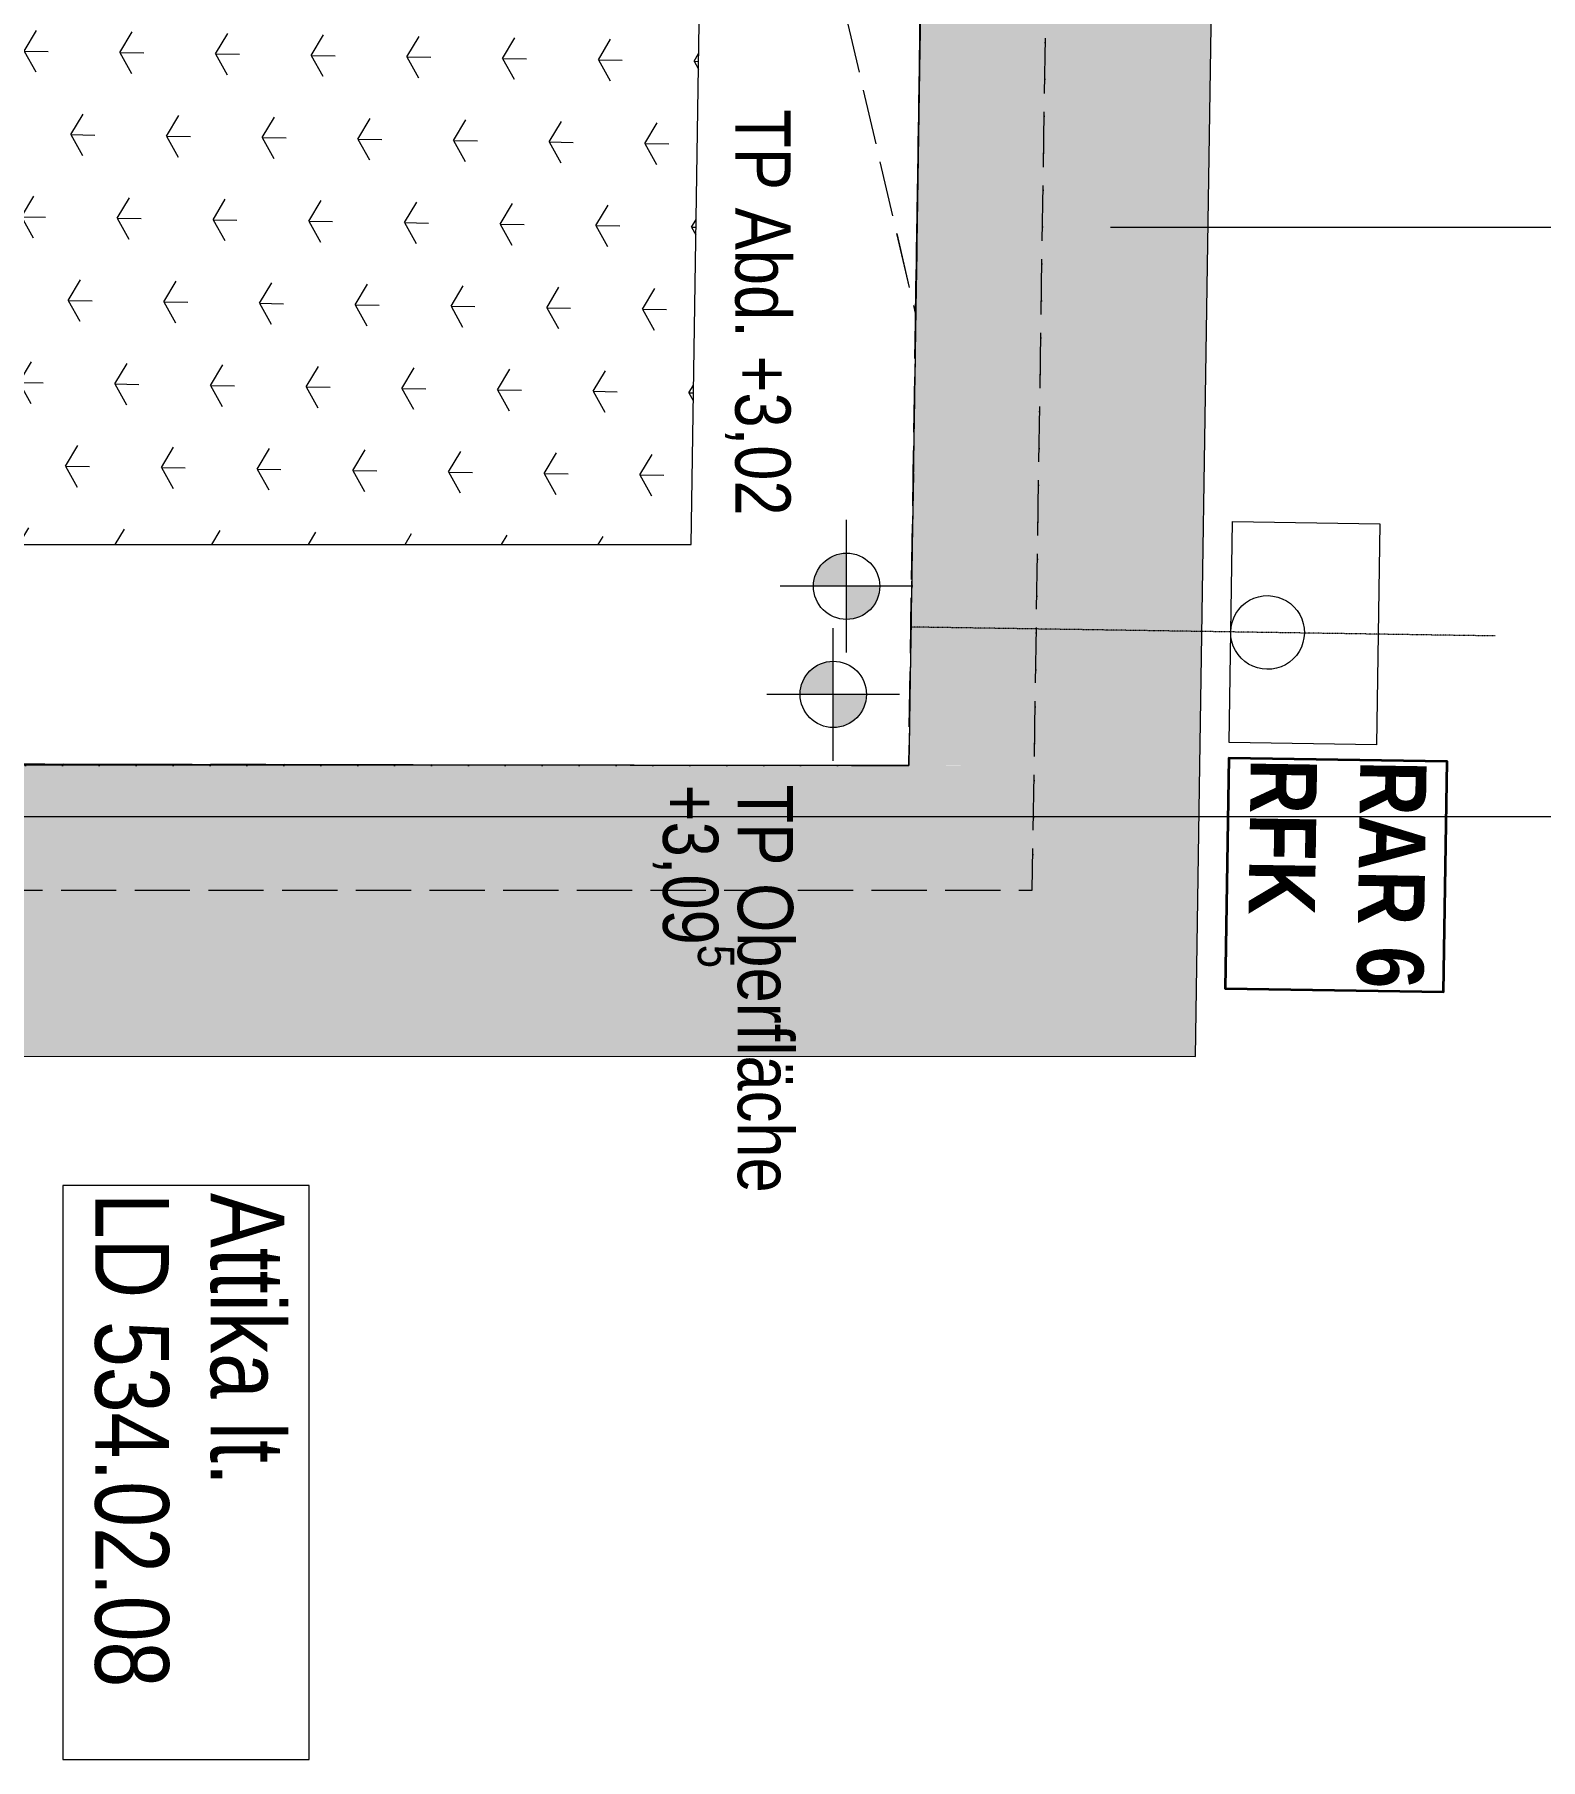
# Model space of a CAD drawing. Header units: metres. Extents: x -16782 to 57285, y -22997 to 18599.
# Drawn here: x 5281 to 7325, y -13122 to -10781 of the extents above; entities that cross this region are included whole.
import ezdxf
from ezdxf.enums import TextEntityAlignment as Align

# ---------------------------------------------------------------- set-up
doc = ezdxf.new("R2010")
doc.units = ezdxf.units.M
doc.header["$MEASUREMENT"] = 0
for name, pattern in [('Achse', [0.2, 0.1, -0.05, 0, -0.05]), ('Punktlinie weit', [0.05, 0, -0.05]), ('Strichlinie eng', [0.1, 0.075, -0.025])]:
    doc.linetypes.add(name, pattern=pattern)
for name, color, linetype in [('11__100 Achsraster', 7, 'Continuous'), ('140 Bruestung Attika', 7, 'Continuous'), ('210 Balkonplatte', 7, 'Continuous'), ('210 Decke', 7, 'Continuous'), ('212 Gefälle 2D', 7, 'Continuous'), ('221 Gefälledämmung 3D', 7, 'Continuous'), ('222 Bodenaufbau Erde Dach', 7, 'Continuous'), ('710 Gully RAR', 7, 'Continuous'), ('710 Kanal RW', 7, 'Continuous'), ('810 Raumstempel', 7, 'Continuous'), ('916 Kote PP', 7, 'Continuous'), ('936 Beschriftung PP', 7, 'Continuous'), ('937 Beschriftung Detail', 7, 'Continuous')]:
    doc.layers.add(name, color=color, linetype=linetype)
doc.styles.add('ERSTELLTER_STIL_1', font='ARIALN.TTF')
doc.styles.add('ERSTELLTER_STIL_3', font='ARIALNB.TTF')
doc.styles.add('ERSTELLTER_STIL_4', font='arialbd.ttf')
doc.styles.add('ERSTELLTER_STIL_9', font='arial.ttf', dxfattribs={"width": 0.8})
doc.linetypes.add('Grenze Bezirk', pattern='A,0,[2,22HAUS116_408 STG1 _ 1.Stock_IndexB_2026-08-161.Shx,S=0.001587,R=0,X=0,Y=0],-0.25,0', length=0.25)

# ---------------------------------------------------------------- blocks, each defined once
blk = doc.blocks.new('Ext. begrüntes Dach_015_4_1', base_point=(1.5458, 2.1772))
at = {"layer": '810 Raumstempel', "color": 7, "linetype": 'Punktlinie weit', "lineweight": 13, "flags": 128}
blk.add_lwpolyline([(2.5555, 5.3063), (-0.0043, 5.3455), (-0.0871, 0), (2.4739, 0)], close=True, dxfattribs=at)
at = {"layer": '810 Raumstempel', "color": 7, "lineweight": 13}
for tag, height, style, p in [('DUMMY_891', 0.1, 'ERSTELLTER_STIL_1', (1.2776, 3.6645)), ('ROOM_NAME', 0.125, 'ERSTELLTER_STIL_3', (1.4835, 3.6275)), ('DUMMY_890', 0.125, 'ERSTELLTER_STIL_3', (1.4835, 2.2653))]:
    blk.add_attdef(tag, text='', height=height, rotation=270, dxfattribs=dict(at, style=style)).set_placement(p, align=Align.TOP_LEFT)
blk = doc.blocks.new('Wand_34_1', base_point=(2.6414, -0.17))
at = {"layer": '140 Bruestung Attika', "linetype": 'Continuous', "lineweight": 13, "true_color": 0xebebeb}
blk.add_hatch(color=7, dxfattribs=at).paths.add_polyline_path([(2.8691, -0.0001), (2.9505, 5.3003), (2.5555, 5.3063), (2.474, 0)])
at = {"layer": '140 Bruestung Attika', "color": 7, "linetype": 'Continuous', "lineweight": 13, "flags": 128}
for points in [[(2.8691, -0.0001), (2.9565, 5.6952)], [(2.5555, 5.3063), (2.474, 0)]]:
    blk.add_lwpolyline(points, dxfattribs=at)
blk = doc.blocks.new('Dachfläche_14_1', base_point=(-0.0593, 1.7915))
at = {"layer": '222 Bodenaufbau Erde Dach', "color": 255, "linetype": 'Strichlinie eng', "lineweight": 13, "flags": 128}
blk.add_lwpolyline([(-0.0593, 1.7915), (-0.0867, 0.0048), (2.474, 0), (2.5547, 5.2814), (-0.0052, 5.3206)], close=True, dxfattribs=at)
blk = doc.blocks.new('Dachfläche_29_1', base_point=(-0.0052, 5.3206))
at = {"layer": '221 Gefälledämmung 3D', "color": 32, "linetype": 'Strichlinie eng', "lineweight": 5, "true_color": 0xdd6f00, "flags": 128}
blk.add_lwpolyline([(-0.0052, 5.3206), (-0.0867, 0.004), (2.4746, 0), (2.5553, 5.2812), (1.4376, 5.2984), (1.4376, 5.2985)], close=True, dxfattribs=at)
blk = doc.blocks.new('Dachfläche_30_1', base_point=(-0.1022, 5.517))
at = {"layer": '210 Decke', "color": 182, "linetype": 'Strichlinie eng', "lineweight": 5, "true_color": 0x4b06db, "flags": 128}
blk.add_lwpolyline([(-0.1022, 5.517), (-0.1894, -0.1695), (2.6417, -0.1695), (2.7281, 5.4737)], close=True, dxfattribs=at)
blk = doc.blocks.new('Fallrohr Komplex 27_6')
at = {"layer": '710 Kanal RW', "color": 5, "linetype": 'Continuous', "lineweight": 5, "flags": 128}
blk.add_lwpolyline([(-0.15, -0.2), (0.15, -0.2), (0.15, 0), (-0.15, 0)], close=True, dxfattribs=at)
blk.add_lwpolyline([(0.05, -0.05, 1), (-0.05, -0.05, 1)], format="xyb", close=True, dxfattribs=at)
blk.add_lwpolyline([(0.05, -0.05, 1), (-0.05, -0.05, 1)], format="xyb", close=True, dxfattribs=at)
blk = doc.blocks.new('Etikett_48_1', base_point=(2.9084, 0.0098))
at = {"layer": '710 Gully RAR', "color": 5, "linetype": 'Continuous', "lineweight": 35, "flags": 128}
blk.add_lwpolyline([(3.0566, 0.0075), (2.9084, 0.0098), (2.9036, -0.3026), (3.0518, -0.3049), (3.2, -0.3072), (3.2048, 0.0053)], close=True, dxfattribs=at)
at = {"layer": '710 Gully RAR', "color": 5, "lineweight": 35, "char_height": 0.09, "attachment_point": 1, "rotation": 269.1212, "style": 'ERSTELLTER_STIL_3'}
for s, insert in [('\\A1;{\\pql;\\pt0,61;\\fArial Narrow|b1|i0|c0|p0;\\W1.000000;RFK\\fArial Narrow|b1|i0|c0|p0;\\W1.000000;\\A1{\\H.66x;\\S^  ;}\\fArial Narrow|b1|i0|c0|p0;\\W1.000000;\\fArial Narrow|b1|i0|c0|p0;\\W1.000000;\\A1{\\H.66x;\\S^  ;}\\fArial Narrow|b1|i0|c0|p0;\\W1.000000;\\fArial Narrow|b1|i0|c0|p0;\\W1.000000;\\fArial Narrow|b1|i0|c0|p0;\\W1.000000;\\fArial Narrow|b1|i0|c0|p0;\\W1.000000;\\fArial Narrow|b1|i0|c0|p0;\\W1.000000;\\fArial Narrow|b1|i0|c0|p0;\\W1.000000;\\fArial Narrow|b1|i0|c0|p0;\\W1.000000;\\A1{\\H.66x;\\S^  ;}\\fArial Narrow|b1|i0|c0|p0;\\W1.000000;\\fArial Narrow|b1|i0|c0|p0;\\W1.000000;\\A1{\\H.66x;\\S^  ;}\\fArial Narrow|b1|i0|c0|p0;\\W1.000000;\\fArial Narrow|b1|i0|c0|p0;\\W1.000000;\\fArial Narrow|b1|i0|c0|p0;\\W1.000000;\\fArial Narrow|b1|i0|c0|p0;\\W1.000000;\\fArial Narrow|b1|i0|c0|p0;\\W1.000000;\\fArial Narrow|b1|i0|c0|p0;\\W1.000000;\\fArial Narrow|b1|i0|c0|p0;\\W1.000000;\\A1{\\H.66x;\\S^  ;}\\fArial Narrow|b1|i0|c0|p0;\\W1.000000;\\fArial Narrow|b1|i0|c0|p0;\\W1.000000;\\A1{\\H.66x;\\S^  ;}\\fArial Narrow|b1|i0|c0|p0;\\W1.000000;\\fArial Narrow|b1|i0|c0|p0;\\W1.000000;\\fArial Narrow|b1|i0|c0|p0;\\W1.000000;\\fArial Narrow|b1|i0|c0|p0;\\W1.000000;\\fArial Narrow|b1|i0|c0|p0;\\W1.000000;\\fArial Narrow|b1|i0|c0|p0;\\W1.000000;\\fArial Narrow|b1|i0|c0|p0;\\W1.000000;\\A1{\\H.66x;\\S^  ;}\\fArial Narrow|b1|i0|c0|p0;\\W1.000000;\\fArial Narrow|b1|i0|c0|p0;\\W1.000000;\\A1{\\H.66x;\\S^  ;}\\fArial Narrow|b1|i0|c0|p0;\\W1.000000;\\fArial Narrow|b1|i0|c0|p0;\\W1.000000;\\fArial Narrow|b1|i0|c0|p0;\\W1.000000;\\fArial Narrow|b1|i0|c0|p0;\\W1.000000;\\fArial Narrow|b1|i0|c0|p0;\\W1.000000;\\fArial Narrow|b1|i0|c0|p0;\\W1.000000;\\fArial Narrow|b1|i0|c0|p0;\\W1.000000;\\A1{\\H.66x;\\S^  ;}\\fArial Narrow|b1|i0|c0|p0;\\W1.000000;\\fArial Narrow|b1|i0|c0|p0;\\W1.000000;\\A1{\\H.66x;\\S^  ;}\\fArial Narrow|b1|i0|c0|p0;\\W1.000000;\\fArial Narrow|b1|i0|c0|p0;\\W1.000000;\\fArial Narrow|b1|i0|c0|p0;\\W1.000000;\\fArial Narrow|b1|i0|c0|p0;\\W1.000000;\\fArial Narrow|b1|i0|c0|p0;\\W1.000000;\\fArial Narrow|b1|i0|c0|p0;\\W1.000000;\\fArial Narrow|b1|i0|c0|p0;\\W1.000000;\\A1{\\H.66x;\\S^  ;}\\fArial Narrow|b1|i0|c0|p0;\\W1.000000;}', (3.0284, 0.008)), ('\\A1;{\\pql;\\pt0,61;\\fArial Narrow|b1|i0|c0|p0;\\W1.000000;RAR 6\\fArial Narrow|b1|i0|c0|p0;\\W1.000000;\\A1{\\H.66x;\\S^  ;}\\fArial Narrow|b1|i0|c0|p0;\\W1.000000;\\fArial Narrow|b1|i0|c0|p0;\\W1.000000;\\A1{\\H.66x;\\S^  ;}\\fArial Narrow|b1|i0|c0|p0;\\W1.000000;\\fArial Narrow|b1|i0|c0|p0;\\W1.000000;\\fArial Narrow|b1|i0|c0|p0;\\W1.000000;\\fArial Narrow|b1|i0|c0|p0;\\W1.000000;\\fArial Narrow|b1|i0|c0|p0;\\W1.000000;\\fArial Narrow|b1|i0|c0|p0;\\W1.000000;\\fArial Narrow|b1|i0|c0|p0;\\W1.000000;\\A1{\\H.66x;\\S^  ;}\\fArial Narrow|b1|i0|c0|p0;\\W1.000000;\\fArial Narrow|b1|i0|c0|p0;\\W1.000000;\\A1{\\H.66x;\\S^  ;}\\fArial Narrow|b1|i0|c0|p0;\\W1.000000;\\fArial Narrow|b1|i0|c0|p0;\\W1.000000;\\fArial Narrow|b1|i0|c0|p0;\\W1.000000;\\fArial Narrow|b1|i0|c0|p0;\\W1.000000;\\fArial Narrow|b1|i0|c0|p0;\\W1.000000;\\fArial Narrow|b1|i0|c0|p0;\\W1.000000;\\fArial Narrow|b1|i0|c0|p0;\\W1.000000;\\A1{\\H.66x;\\S^  ;}\\fArial Narrow|b1|i0|c0|p0;\\W1.000000;\\fArial Narrow|b1|i0|c0|p0;\\W1.000000;\\A1{\\H.66x;\\S^  ;}\\fArial Narrow|b1|i0|c0|p0;\\W1.000000;\\fArial Narrow|b1|i0|c0|p0;\\W1.000000;\\fArial Narrow|b1|i0|c0|p0;\\W1.000000;\\fArial Narrow|b1|i0|c0|p0;\\W1.000000;\\fArial Narrow|b1|i0|c0|p0;\\W1.000000;\\fArial Narrow|b1|i0|c0|p0;\\W1.000000;\\fArial Narrow|b1|i0|c0|p0;\\W1.000000;\\A1{\\H.66x;\\S^  ;}\\fArial Narrow|b1|i0|c0|p0;\\W1.000000;\\fArial Narrow|b1|i0|c0|p0;\\W1.000000;\\A1{\\H.66x;\\S^  ;}\\fArial Narrow|b1|i0|c0|p0;\\W1.000000;\\fArial Narrow|b1|i0|c0|p0;\\W1.000000;\\fArial Narrow|b1|i0|c0|p0;\\W1.000000;\\fArial Narrow|b1|i0|c0|p0;\\W1.000000;\\fArial Narrow|b1|i0|c0|p0;\\W1.000000;\\fArial Narrow|b1|i0|c0|p0;\\W1.000000;\\fArial Narrow|b1|i0|c0|p0;\\W1.000000;\\A1{\\H.66x;\\S^  ;}\\fArial Narrow|b1|i0|c0|p0;\\W1.000000;\\fArial Narrow|b1|i0|c0|p0;\\W1.000000;\\A1{\\H.66x;\\S^  ;}\\fArial Narrow|b1|i0|c0|p0;\\W1.000000;\\fArial Narrow|b1|i0|c0|p0;\\W1.000000;\\fArial Narrow|b1|i0|c0|p0;\\W1.000000;\\fArial Narrow|b1|i0|c0|p0;\\W1.000000;\\fArial Narrow|b1|i0|c0|p0;\\W1.000000;\\fArial Narrow|b1|i0|c0|p0;\\W1.000000;\\fArial Narrow|b1|i0|c0|p0;\\W1.000000;\\A1{\\H.66x;\\S^  ;}\\fArial Narrow|b1|i0|c0|p0;\\W1.000000;}', (3.177, 0.0057))]:
    blk.add_mtext(s, dxfattribs=dict(at, insert=insert))
at = {"layer": '710 Gully RAR', "color": 5, "lineweight": 35, "style": 'ERSTELLTER_STIL_3'}
for tag, p in [('DUMMY_125', (3.0566, 0.0075)), ('DUMMY_124', (3.2048, 0.0053))]:
    blk.add_attdef(tag, text='', height=0.09, rotation=269.1212, dxfattribs=at).set_placement(p, align=Align.TOP_LEFT)
blk = doc.blocks.new('Decke_36_1', base_point=(-0.1022, 5.517))
at = {"layer": '210 Balkonplatte', "color": 139, "linetype": 'Punktlinie weit', "lineweight": 13, "true_color": 0x2c655e, "flags": 128}
blk.add_lwpolyline([(-0.1022, 5.517), (-0.1894, -0.1695), (2.6417, -0.1695), (2.7281, 5.4737)], close=True, dxfattribs=at)
blk = doc.blocks.new('Wand_249_1', base_point=(-0.0894, -0.1695))
at = {"layer": '140 Bruestung Attika', "linetype": 'Continuous', "lineweight": 13, "true_color": 0xebebeb}
for points in [[(2.474, 0), (-0.0868, 0.0005), (-0.0928, -0.3945), (2.468, -0.395)], [(2.474, 0), (2.468, -0.395), (2.863, -0.3951)], [(2.8691, -0.0001), (2.474, 0), (2.863, -0.3951)]]:
    blk.add_hatch(color=7, dxfattribs=at).paths.add_polyline_path(points)
at = {"layer": '140 Bruestung Attika', "color": 7, "linetype": 'Continuous', "lineweight": 13, "flags": 128}
for points in [[(-0.0868, 0.0005), (-0.0928, -0.3945)], [(2.474, 0), (-0.0868, 0.0005)], [(2.863, -0.3951), (2.8691, -0.0001)], [(-0.0928, -0.3945), (2.863, -0.3951)]]:
    blk.add_lwpolyline(points, dxfattribs=at)
blk = doc.blocks.new('Dachfläche_41_1', base_point=(1.3907, 5.2992))
at = {"layer": '221 Gefälledämmung 3D', "color": 32, "linetype": 'Strichlinie eng', "lineweight": 5, "true_color": 0xdd6f00, "flags": 128}
blk.add_lwpolyline([(1.3907, 5.2992), (2.4834, 0.611), (2.5553, 5.2813)], close=True, dxfattribs=at)
blk = doc.blocks.new('Dachfläche_42_1', base_point=(1.3909, 5.2992))
at = {"layer": '222 Bodenaufbau Erde Dach', "color": 155, "linetype": 'Strichlinie eng', "lineweight": 5, "true_color": 0x416cbe, "flags": 128}
blk.add_lwpolyline([(1.3909, 5.2992), (2.4834, 0.6115), (2.5553, 5.2813)], close=True, dxfattribs=at)
blk = doc.blocks.new('Standard-Rastermarker_13')
at = {"layer": '11__100 Achsraster', "color": 8, "linetype": 'Grenze Bezirk', "lineweight": 5}
blk.add_line((1.0116, 0), (24.0368, 0), dxfattribs=at)
at = {"layer": '11__100 Achsraster', "color": 8, "lineweight": 5, "style": 'ERSTELLTER_STIL_4'}
blk.add_attdef('AC_MarkerText_1', text='', height=0.2, rotation=270, dxfattribs=at).set_placement((-0.1043, -0.0457), align=Align.TOP_CENTER)
blk = doc.blocks.new('Standard-Rastermarker_25')
at = {"layer": '11__100 Achsraster', "color": 8, "linetype": 'Grenze Bezirk', "lineweight": 5}
blk.add_line((1.0116, 0), (0, 0), dxfattribs=at)
at = {"layer": '11__100 Achsraster', "color": 8, "lineweight": 5, "style": 'ERSTELLTER_STIL_4'}
blk.add_attdef('AC_MarkerText_1', text='', height=0.2, rotation=270, dxfattribs=at).set_placement((30.2941, -0.0457), align=Align.TOP_CENTER)
blk = doc.blocks.new('Höhenbemaßung_50_1', base_point=(2.3896, 0.2432))
at = {"layer": '212 Gefälle 2D', "linetype": 'Continuous', "lineweight": 5, "true_color": 0xdd6f00}
for points in [[(2.3896, 0.2432), (2.3896, 0.2882), (2.3724, 0.2848), (2.3578, 0.2751), (2.348, 0.2605), (2.3446, 0.2432)], [(2.3896, 0.2432), (2.3896, 0.1982), (2.4068, 0.2017), (2.4214, 0.2114), (2.4312, 0.226), (2.4346, 0.2432)]]:
    blk.add_hatch(color=32, dxfattribs=at).paths.add_polyline_path(points)
at = {"layer": '212 Gefälle 2D', "color": 32, "linetype": 'Continuous', "lineweight": 5, "true_color": 0xdd6f00}
for p, q in [((2.3896, 0.1532), (2.3896, 0.3332)), ((2.4796, 0.2432), (2.2996, 0.2432))]:
    blk.add_line(p, q, dxfattribs=at)
blk.add_circle((2.3896, 0.2432), 0.045, dxfattribs=at)
at = {"layer": '212 Gefälle 2D', "color": 32, "lineweight": 5, "true_color": 0xdd6f00, "insert": (2.2246, 0.8908), "char_height": 0.075, "attachment_point": 7, "rotation": 270, "style": 'ERSTELLTER_STIL_1'}
blk.add_mtext('\\A1;{\\pql;\\fArial Narrow|b0|i0|c0|p0;\\W1.000000;TP Abd. +3,02}', dxfattribs=at)
blk = doc.blocks.new('Höhenbemaßung_51_1', base_point=(2.3716, 0.0965))
at = {"layer": '916 Kote PP', "linetype": 'Continuous', "lineweight": 13}
for points in [[(2.3716, 0.0965), (2.3716, 0.1415), (2.3544, 0.1381), (2.3398, 0.1283), (2.33, 0.1137), (2.3266, 0.0965)], [(2.3716, 0.0965), (2.3716, 0.0515), (2.3888, 0.0549), (2.4034, 0.0647), (2.4131, 0.0793), (2.4166, 0.0965)]]:
    blk.add_hatch(color=7, dxfattribs=at).paths.add_polyline_path(points)
at = {"layer": '916 Kote PP', "color": 7, "linetype": 'Continuous', "lineweight": 13}
for p, q in [((2.3716, 0.0065), (2.3716, 0.1865)), ((2.4616, 0.0965), (2.2816, 0.0965))]:
    blk.add_line(p, q, dxfattribs=at)
blk.add_circle((2.3716, 0.0965), 0.045, dxfattribs=at)
at = {"layer": '916 Kote PP', "color": 7, "lineweight": 13, "char_height": 0.075, "attachment_point": 7, "rotation": 270, "style": 'ERSTELLTER_STIL_1'}
for s, insert in [('\\A1;{\\pql;\\fArial Narrow|b0|i0|c0|p0;\\W1.000000;+3,09\\fArial Narrow|b0|i0|c0|p0;\\W1.000000;\\A1{\\H.66x;\\S5^  ;}}', (2.1186, -0.026)), ('\\A1;{\\pql;\\fArial Narrow|b0|i0|c0|p0;\\W1.000000;TP Oberfläche}', (2.241, -0.026))]:
    blk.add_mtext(s, dxfattribs=dict(at, insert=insert))

msp = doc.modelspace()

# ---------------------------------------------------------------- hatches: boundary and pattern name
at = {"layer": '936 Beschriftung PP', "linetype": 'Continuous', "lineweight": 9, "true_color": 0xd4d4d4}
h = msp.add_hatch(dxfattribs=at)
h.set_pattern_fill('GRASFLÄCHE_0001', color=254, scale=1000, style=0, pattern_type=2)
h.set_pattern_definition([(359.121, (5227.81, -9115.22), (3.45, 224.974), [32.476, -97.428]), (359.121, (5291.03, -9228.7), (3.45, 224.974), [32.476, -97.428]), (299.121, (5227.81, -9115.22), (196.558, 109.498), [32.476, -97.428]), (299.121, (5357.7, -9117.21), (196.558, 109.498), [32.476, -97.428]), (59.121, (5227.81, -9115.22), (-193.107, 115.475), [32.476, -97.428]), (59.121, (5357.7, -9117.21), (-193.107, 115.475), [32.476, -97.428])])
h.paths.add_polyline_path([(6172.223, -11473.283), (6244.103, -6787.213), (4284.614, -6757.156), (4211.525, -11473.283)])

# ---------------------------------------------------------------- linework, layer by layer
at = {"layer": '916 Kote PP', "color": 7, "linetype": 'Achse', "lineweight": 13}
msp.add_lwpolyline([(7263.38, -11597.341), (6471.082, -11585.243)], dxfattribs=at)
at = {"layer": '936 Beschriftung PP', "color": 7, "linetype": 'Continuous', "lineweight": 13, "flags": 128}
msp.add_lwpolyline([(6172.223, -11473.283), (6244.103, -6787.213), (4284.614, -6757.156), (4211.525, -11473.283)], close=True, dxfattribs=at)
at = {"layer": '937 Beschriftung Detail', "color": 155, "linetype": 'Continuous', "lineweight": 5, "true_color": 0x416cbe, "flags": 128}
msp.add_lwpolyline([(5319.446, -12343.303), (5319.446, -13122.345), (5653.732, -13122.345), (5653.732, -12343.303), (5319.446, -12343.303)], close=True, dxfattribs=at)

# ---------------------------------------------------------------- block references
at = {"layer": '11__100 Achsraster', "color": 7, "linetype": 'Continuous', "lineweight": 18, "xscale": 1000, "yscale": 1000, "zscale": 1000}
for name, p in [('Standard-Rastermarker_25', (6741.428, -11043.054)), ('Standard-Rastermarker_13', (-16269.049, -11842.597))]:
    msp.add_blockref(name, p, dxfattribs=at)
at = {"layer": '140 Bruestung Attika', "color": 7, "lineweight": 30, "xscale": 1000, "yscale": 1000, "zscale": 1000}
for name, p in [('Wand_34_1', (6635.045, -11943.137)), ('Wand_249_1', (3904.224, -11942.642))]:
    msp.add_blockref(name, p, dxfattribs=at)
at = {"layer": '210 Balkonplatte', "color": 139, "linetype": 'Punktlinie weit', "lineweight": 13, "true_color": 0x2c655e, "xscale": 1000, "yscale": 1000, "zscale": 1000}
msp.add_blockref('Decke_36_1', (3891.435, -6256.089), dxfattribs=at)
at = {"layer": '210 Decke', "color": 182, "linetype": 'Strichlinie eng', "lineweight": 5, "true_color": 0x4b06db, "xscale": 1000, "yscale": 1000, "zscale": 1000}
msp.add_blockref('Dachfläche_30_1', (3891.441, -6256.089), dxfattribs=at)
at = {"layer": '212 Gefälle 2D', "color": 32, "lineweight": 5, "true_color": 0xdd6f00, "xscale": 1000, "yscale": 1000, "zscale": 1000}
msp.add_blockref('Höhenbemaßung_50_1', (6383.219, -11529.869), dxfattribs=at)
at = {"layer": '221 Gefälledämmung 3D', "color": 32, "linetype": 'Strichlinie eng', "lineweight": 5, "true_color": 0xdd6f00, "xscale": 1000, "yscale": 1000, "zscale": 1000}
for name, p in [('Dachfläche_29_1', (3988.44, -6452.47)), ('Dachfläche_41_1', (5384.336, -6473.882))]:
    msp.add_blockref(name, p, dxfattribs=at)
at = {"layer": '222 Bodenaufbau Erde Dach', "color": 255, "linetype": 'Strichlinie eng', "lineweight": 13, "xscale": 1000, "yscale": 1000, "zscale": 1000}
msp.add_blockref('Dachfläche_14_1', (3934.305, -9981.631), dxfattribs=at)
at = {"layer": '222 Bodenaufbau Erde Dach', "color": 155, "linetype": 'Strichlinie eng', "lineweight": 5, "true_color": 0x416cbe, "xscale": 1000, "yscale": 1000, "zscale": 1000}
msp.add_blockref('Dachfläche_42_1', (5384.457, -6473.884), dxfattribs=at)
at = {"layer": '710 Gully RAR', "color": 5, "linetype": 'Continuous', "lineweight": 35, "xscale": 1000, "yscale": 1000, "zscale": 1000}
msp.add_blockref('Etikett_48_1', (6901.961, -11763.279), dxfattribs=at)
at = {"layer": '710 Kanal RW', "color": 5, "linetype": 'Continuous', "lineweight": 5, "xscale": -999.9999999999995, "yscale": 1000, "zscale": 1000, "rotation": 89.12119309730062}
msp.add_blockref('Fallrohr Komplex 27_6', (6904.59, -11591.859), dxfattribs=at)
at = {"layer": '810 Raumstempel', "color": 7, "linetype": 'Continuous', "lineweight": 13, "xscale": 1000, "yscale": 1000, "zscale": 1000}
msp.add_blockref('Ext. begrüntes Dach_015_4_1', (5539.411, -9595.941), dxfattribs=at)
at = {"layer": '916 Kote PP', "color": 7, "lineweight": 13, "xscale": 1000, "yscale": 1000, "zscale": 1000}
msp.add_blockref('Höhenbemaßung_51_1', (6365.174, -11676.614), dxfattribs=at)

# ---------------------------------------------------------------- texts
at = {"layer": '937 Beschriftung Detail', "color": 7, "linetype": 'Continuous', "lineweight": 13, "insert": (5361.991, -12353.303), "char_height": 100, "attachment_point": 7, "rotation": 270, "line_spacing_factor": 0.940831, "style": 'ERSTELLTER_STIL_9'}
msp.add_mtext('\\A1;{\\pql;\\fArial|b0|i0|c0|p0;\\W0.800000;Attika lt.\\P\\pql;\\fArial|b0|i0|c0|p0;\\W0.800000;LD 534.02.0\\fArial|b0|i0|c0|p0;\\W0.800000;8}', dxfattribs=at)

doc.saveas('drawing.dxf')
